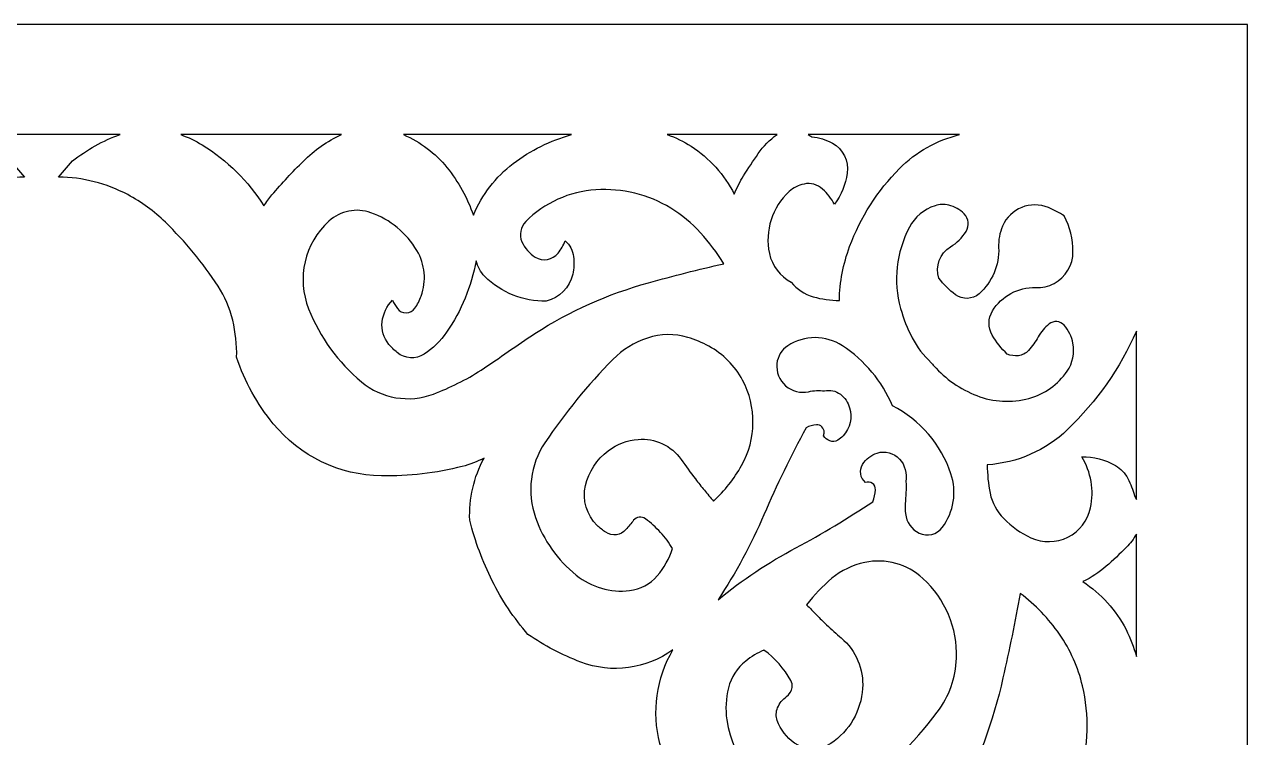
# Model space of a CAD drawing. Header units: centimetres. Extents: x 14.31 to 20.48, y -0.87 to 9.
# Drawn here: x 17.347 to 20.476, y 7.177 to 9.001 of the extents above; entities that cross this region are included whole.
import ezdxf

# ---------------------------------------------------------------- set-up
doc = ezdxf.new("R2010")
doc.units = ezdxf.units.CM
doc.header["$MEASUREMENT"] = 0
doc.layers.add('layer 1', color=7, linetype='Continuous')

msp = doc.modelspace()

# ---------------------------------------------------------------- linework, layer by layer
at = {"layer": 'layer 1', "color": 250}
for points, knots in [([(14.39689, 9.00077), (14.39689, 9.00077), (20.47602, 9.00077), (20.47602, 9.00077), (20.47602, 9.00077), (20.47602, 9.00077), (20.47602, -0.87244), (20.47602, -0.87244), (20.47602, -0.87244), (20.47602, -0.87244), (14.30526, -0.87244), (14.30526, -0.87244), (14.30526, -0.87244), (14.30526, -0.87244), (14.30526, 9.00077), (14.30526, 9.00077), (14.30526, 9.00077), (14.30526, 9.00077), (14.39689, 9.00077), (14.39689, 9.00077)], [0, 0, 0, 0, 0.1666667, 0.1666667, 0.1666667, 0.1666667, 0.3333333, 0.3333333, 0.3333333, 0.3333333, 0.5, 0.5, 0.5, 0.5, 0.6666667, 0.6666667, 0.6666667, 0.6666667, 1, 1, 1, 1]), ([(17.5921, 8.71892), (17.56989, 8.71152), (17.54848, 8.70195), (17.52815, 8.69035), (17.52815, 8.69035), (17.50785, 8.67876), (17.48837, 8.66581), (17.46983, 8.65157), (17.46983, 8.65157), (17.46983, 8.65157), (17.43419, 8.61051), (17.43419, 8.61051), (17.43419, 8.61051), (17.49598, 8.60979), (17.55673, 8.59433), (17.61135, 8.56543), (17.61135, 8.56543), (17.64663, 8.54656), (17.67908, 8.52279), (17.70771, 8.49486), (17.70771, 8.49486), (17.75835, 8.44545), (17.80349, 8.39068), (17.8423, 8.33153), (17.8423, 8.33153), (17.85982, 8.30482), (17.87253, 8.27523), (17.87983, 8.24413), (17.87983, 8.24413), (17.88711, 8.21315), (17.89052, 8.18138), (17.88997, 8.14956), (17.88997, 8.14956), (17.9105, 8.08761), (17.94224, 8.02998), (17.98363, 7.97952), (17.98363, 7.97952), (18.0518, 7.89641), (18.15304, 7.84758), (18.26051, 7.84604), (18.26051, 7.84604), (18.33019, 7.84503), (18.39969, 7.85316), (18.46725, 7.87022), (18.46725, 7.87022), (18.48663, 7.87512), (18.50535, 7.8823), (18.52302, 7.89162), (18.52302, 7.89162), (18.5097, 7.86743), (18.49989, 7.84147), (18.49388, 7.8145), (18.49388, 7.8145), (18.48789, 7.78758), (18.48526, 7.76001), (18.48607, 7.73244), (18.48607, 7.73244), (18.49982, 7.67903), (18.51912, 7.62721), (18.54365, 7.57781), (18.54365, 7.57781), (18.56821, 7.52835), (18.59899, 7.48224), (18.63525, 7.44058), (18.63525, 7.44058), (18.67726, 7.41182), (18.7225, 7.38812), (18.77005, 7.36994), (18.77005, 7.36994), (18.84903, 7.33978), (18.93783, 7.35152), (19.00621, 7.40125), (19.00621, 7.40125), (18.96365, 7.32892), (18.95158, 7.2427), (18.97267, 7.16147), (18.97267, 7.16147), (18.9883, 7.10128), (19.01145, 7.04331), (19.04159, 6.9889), (19.04159, 6.9889), (19.11349, 6.91207), (19.20386, 6.85498), (19.30414, 6.82308), (19.30414, 6.82308), (19.35504, 6.82124), (19.40517, 6.83562), (19.44735, 6.86416), (19.44735, 6.86416), (19.43871, 6.84393), (19.43218, 6.82286), (19.42784, 6.8013), (19.42784, 6.8013), (19.41273, 6.7262), (19.40539, 6.64977), (19.40593, 6.57317), (19.40593, 6.57317), (19.40636, 6.51136), (19.41888, 6.45025), (19.4428, 6.39324), (19.4428, 6.39324), (19.44937, 6.37765), (19.4569, 6.36248), (19.46535, 6.34783), (19.46535, 6.34783), (19.46535, 6.34783), (19.46505, 6.34811), (19.46505, 6.34811), (19.46505, 6.34811), (18.89705, 6.86389), (18.15756, 7.14908), (17.39033, 7.14782), (17.39033, 7.14782), (16.62351, 7.14657), (15.88474, 6.86178), (15.31578, 6.34769), (15.31578, 6.34769), (15.32426, 6.3624), (15.33185, 6.37761), (15.33848, 6.39324), (15.33848, 6.39324), (15.35983, 6.44413), (15.37199, 6.49838), (15.37437, 6.55352), (15.37437, 6.55352), (15.37812, 6.64004), (15.37031, 6.72665), (15.35112, 6.8111), (15.35112, 6.8111), (15.347, 6.82927), (15.34124, 6.84702), (15.33394, 6.86416), (15.33394, 6.86416), (15.37612, 6.83562), (15.42625, 6.82124), (15.47714, 6.82308), (15.47714, 6.82308), (15.57742, 6.85499), (15.6678, 6.91206), (15.7397, 6.9889), (15.7397, 6.9889), (15.76983, 7.04331), (15.79299, 7.10128), (15.80861, 7.16147), (15.80861, 7.16147), (15.82969, 7.24271), (15.81765, 7.32893), (15.77508, 7.40125), (15.77508, 7.40125), (15.84347, 7.35155), (15.93226, 7.33975), (16.01123, 7.36994), (16.01123, 7.36994), (16.05878, 7.38812), (16.10402, 7.41182), (16.14603, 7.44058), (16.14603, 7.44058), (16.18229, 7.48224), (16.21307, 7.52835), (16.23763, 7.57781), (16.23763, 7.57781), (16.26216, 7.62721), (16.28146, 7.67903), (16.29521, 7.73244), (16.29521, 7.73244), (16.29602, 7.76001), (16.2934, 7.78758), (16.2874, 7.8145), (16.2874, 7.8145), (16.2814, 7.84147), (16.27159, 7.86743), (16.25826, 7.89162), (16.25826, 7.89162), (16.27593, 7.8823), (16.29465, 7.87512), (16.31402, 7.87023), (16.31402, 7.87023), (16.38159, 7.85316), (16.45109, 7.84503), (16.52077, 7.84604), (16.52077, 7.84604), (16.62806, 7.84761), (16.72917, 7.89624), (16.79731, 7.97913), (16.79731, 7.97913), (16.83886, 8.02968), (16.87073, 8.08744), (16.89131, 8.14956), (16.89131, 8.14956), (16.89077, 8.18138), (16.89417, 8.21315), (16.90145, 8.24413), (16.90145, 8.24413), (16.90875, 8.27523), (16.92146, 8.30482), (16.93899, 8.33153), (16.93899, 8.33153), (16.9778, 8.39068), (17.02293, 8.44545), (17.07358, 8.49486), (17.07358, 8.49486), (17.10221, 8.5228), (17.13465, 8.54656), (17.16993, 8.56543), (17.16993, 8.56543), (17.22455, 8.59433), (17.28531, 8.60979), (17.3471, 8.61051), (17.3471, 8.61051), (17.3471, 8.61051), (17.31145, 8.65157), (17.31145, 8.65157), (17.31145, 8.65157), (17.29291, 8.66581), (17.27343, 8.67876), (17.25313, 8.69035), (17.25313, 8.69035), (17.2328, 8.70195), (17.21139, 8.71152), (17.18919, 8.71892), (17.18919, 8.71892), (17.18919, 8.71892), (17.5921, 8.71892), (17.5921, 8.71892)], [0, 0, 0, 0, 0.0175439, 0.0175439, 0.0175439, 0.0175439, 0.0350877, 0.0350877, 0.0350877, 0.0350877, 0.0526316, 0.0526316, 0.0526316, 0.0526316, 0.0701754, 0.0701754, 0.0701754, 0.0701754, 0.0877193, 0.0877193, 0.0877193, 0.0877193, 0.1052632, 0.1052632, 0.1052632, 0.1052632, 0.122807, 0.122807, 0.122807, 0.122807, 0.1403509, 0.1403509, 0.1403509, 0.1403509, 0.1578947, 0.1578947, 0.1578947, 0.1578947, 0.1754386, 0.1754386, 0.1754386, 0.1754386, 0.1929825, 0.1929825, 0.1929825, 0.1929825, 0.2105263, 0.2105263, 0.2105263, 0.2105263, 0.2280702, 0.2280702, 0.2280702, 0.2280702, 0.245614, 0.245614, 0.245614, 0.245614, 0.2631579, 0.2631579, 0.2631579, 0.2631579, 0.2807018, 0.2807018, 0.2807018, 0.2807018, 0.2982456, 0.2982456, 0.2982456, 0.2982456, 0.3157895, 0.3157895, 0.3157895, 0.3157895, 0.3333333, 0.3333333, 0.3333333, 0.3333333, 0.3508772, 0.3508772, 0.3508772, 0.3508772, 0.3684211, 0.3684211, 0.3684211, 0.3684211, 0.3859649, 0.3859649, 0.3859649, 0.3859649, 0.4035088, 0.4035088, 0.4035088, 0.4035088, 0.4210526, 0.4210526, 0.4210526, 0.4210526, 0.4385965, 0.4385965, 0.4385965, 0.4385965, 0.4561404, 0.4561404, 0.4561404, 0.4561404, 0.4736842, 0.4736842, 0.4736842, 0.4736842, 0.4912281, 0.4912281, 0.4912281, 0.4912281, 0.5087719, 0.5087719, 0.5087719, 0.5087719, 0.5263158, 0.5263158, 0.5263158, 0.5263158, 0.5438596, 0.5438596, 0.5438596, 0.5438596, 0.5614035, 0.5614035, 0.5614035, 0.5614035, 0.5789474, 0.5789474, 0.5789474, 0.5789474, 0.5964912, 0.5964912, 0.5964912, 0.5964912, 0.6140351, 0.6140351, 0.6140351, 0.6140351, 0.6315789, 0.6315789, 0.6315789, 0.6315789, 0.6491228, 0.6491228, 0.6491228, 0.6491228, 0.6666667, 0.6666667, 0.6666667, 0.6666667, 0.6842105, 0.6842105, 0.6842105, 0.6842105, 0.7017544, 0.7017544, 0.7017544, 0.7017544, 0.7192982, 0.7192982, 0.7192982, 0.7192982, 0.7368421, 0.7368421, 0.7368421, 0.7368421, 0.754386, 0.754386, 0.754386, 0.754386, 0.7719298, 0.7719298, 0.7719298, 0.7719298, 0.7894737, 0.7894737, 0.7894737, 0.7894737, 0.8070175, 0.8070175, 0.8070175, 0.8070175, 0.8245614, 0.8245614, 0.8245614, 0.8245614, 0.8421053, 0.8421053, 0.8421053, 0.8421053, 0.8596491, 0.8596491, 0.8596491, 0.8596491, 0.877193, 0.877193, 0.877193, 0.877193, 0.8947368, 0.8947368, 0.8947368, 0.8947368, 0.9122807, 0.9122807, 0.9122807, 0.9122807, 0.9298246, 0.9298246, 0.9298246, 0.9298246, 0.9473684, 0.9473684, 0.9473684, 0.9473684, 0.9649123, 0.9649123, 0.9649123, 0.9649123, 1, 1, 1, 1]), ([(18.1579, 8.71891), (18.12183, 8.70226), (18.08896, 8.67942), (18.06078, 8.65142), (18.06078, 8.65142), (18.0328, 8.62362), (18.00592, 8.59475), (17.98019, 8.56486), (17.98019, 8.56486), (17.97256, 8.556), (17.96566, 8.54654), (17.95956, 8.53657), (17.95956, 8.53657), (17.92001, 8.60031), (17.86599, 8.65379), (17.80184, 8.69268), (17.80184, 8.69268), (17.78443, 8.70324), (17.766, 8.71203), (17.74684, 8.71892), (17.74684, 8.71892), (17.74684, 8.71892), (18.1579, 8.71892), (18.1579, 8.71892), (18.1579, 8.71892), (18.1579, 8.71892), (18.1579, 8.71891), (18.1579, 8.71891)], [0, 0, 0, 0, 0.125, 0.125, 0.125, 0.125, 0.25, 0.25, 0.25, 0.25, 0.375, 0.375, 0.375, 0.375, 0.5, 0.5, 0.5, 0.5, 0.625, 0.625, 0.625, 0.625, 0.75, 0.75, 0.75, 0.75, 1, 1, 1, 1]), ([(18.74652, 8.71892), (18.69257, 8.70386), (18.64195, 8.67878), (18.59729, 8.64498), (18.59729, 8.64498), (18.55223, 8.61087), (18.51713, 8.56535), (18.4956, 8.51309), (18.4956, 8.51309), (18.47997, 8.5572), (18.45705, 8.59836), (18.42778, 8.63488), (18.42778, 8.63488), (18.39826, 8.6717), (18.36006, 8.70058), (18.31657, 8.71892), (18.31657, 8.71892), (18.31657, 8.71892), (18.7465, 8.71892), (18.7465, 8.71892), (18.7465, 8.71892), (18.7465, 8.71892), (18.74652, 8.71892), (18.74652, 8.71892)], [0, 0, 0, 0, 0.1428571, 0.1428571, 0.1428571, 0.1428571, 0.2857143, 0.2857143, 0.2857143, 0.2857143, 0.4285714, 0.4285714, 0.4285714, 0.4285714, 0.5714286, 0.5714286, 0.5714286, 0.5714286, 0.7142857, 0.7142857, 0.7142857, 0.7142857, 1, 1, 1, 1]), ([(18.99112, 8.71892), (18.99112, 8.71892), (19.27235, 8.71892), (19.27235, 8.71892), (19.27235, 8.71892), (19.25361, 8.70565), (19.23734, 8.68921), (19.22427, 8.67034), (19.22427, 8.67034), (19.2113, 8.6516), (19.19875, 8.63258), (19.18662, 8.61329), (19.18662, 8.61329), (19.17737, 8.59856), (19.16946, 8.58302), (19.163, 8.56686), (19.163, 8.56686), (19.1374, 8.61659), (19.0994, 8.65883), (19.05265, 8.68952), (19.05265, 8.68952), (19.03336, 8.70169), (19.01271, 8.71155), (18.99113, 8.71891), (18.99113, 8.71891), (18.99113, 8.71891), (18.99112, 8.71892), (18.99112, 8.71892)], [0, 0, 0, 0, 0.125, 0.125, 0.125, 0.125, 0.25, 0.25, 0.25, 0.25, 0.375, 0.375, 0.375, 0.375, 0.5, 0.5, 0.5, 0.5, 0.625, 0.625, 0.625, 0.625, 0.75, 0.75, 0.75, 0.75, 1, 1, 1, 1]), ([(19.35216, 8.71892), (19.35216, 8.71892), (19.73927, 8.71892), (19.73927, 8.71892), (19.73927, 8.71892), (19.68101, 8.70483), (19.62784, 8.67483), (19.58567, 8.63224), (19.58567, 8.63224), (19.52942, 8.57544), (19.48592, 8.50735), (19.45803, 8.43243), (19.45803, 8.43243), (19.44164, 8.38838), (19.43279, 8.34189), (19.43187, 8.2949), (19.43187, 8.2949), (19.40924, 8.29495), (19.38671, 8.29809), (19.36492, 8.30422), (19.36492, 8.30422), (19.3427, 8.31048), (19.323, 8.32358), (19.30862, 8.34164), (19.30862, 8.34164), (19.28008, 8.3566), (19.25964, 8.38349), (19.25287, 8.41499), (19.25287, 8.41499), (19.24037, 8.47303), (19.25972, 8.53339), (19.3036, 8.57339), (19.3036, 8.57339), (19.31425, 8.5831), (19.32733, 8.58976), (19.34144, 8.59268), (19.34144, 8.59268), (19.35843, 8.59619), (19.37608, 8.59136), (19.38892, 8.5797), (19.38892, 8.5797), (19.40115, 8.5686), (19.41146, 8.55555), (19.41945, 8.54109), (19.41945, 8.54109), (19.43649, 8.56453), (19.44765, 8.5917), (19.45198, 8.62034), (19.45198, 8.62034), (19.45668, 8.65139), (19.44151, 8.68205), (19.41395, 8.6971), (19.41395, 8.6971), (19.39766, 8.70601), (19.37974, 8.71153), (19.36126, 8.71334), (19.36126, 8.71334), (19.35831, 8.71533), (19.35528, 8.7172), (19.35216, 8.71892)], [0, 0, 0, 0, 0.0625, 0.0625, 0.0625, 0.0625, 0.125, 0.125, 0.125, 0.125, 0.1875, 0.1875, 0.1875, 0.1875, 0.25, 0.25, 0.25, 0.25, 0.3125, 0.3125, 0.3125, 0.3125, 0.375, 0.375, 0.375, 0.375, 0.4375, 0.4375, 0.4375, 0.4375, 0.5, 0.5, 0.5, 0.5, 0.5625, 0.5625, 0.5625, 0.5625, 0.625, 0.625, 0.625, 0.625, 0.6875, 0.6875, 0.6875, 0.6875, 0.75, 0.75, 0.75, 0.75, 0.8125, 0.8125, 0.8125, 0.8125, 0.875, 0.875, 0.875, 0.875, 1, 1, 1, 1]), ([(19.1359, 8.38871), (19.07133, 8.37398), (19.00712, 8.35775), (18.94331, 8.34003), (18.94331, 8.34003), (18.84049, 8.31149), (18.74253, 8.26777), (18.65263, 8.2103), (18.65263, 8.2103), (18.62987, 8.19514), (18.6073, 8.17968), (18.58494, 8.16393), (18.58494, 8.16393), (18.56201, 8.14779), (18.53883, 8.13199), (18.5154, 8.11657), (18.5154, 8.11657), (18.47702, 8.09202), (18.43617, 8.07153), (18.39354, 8.05544), (18.39354, 8.05544), (18.33103, 8.03184), (18.26059, 8.04376), (18.20928, 8.08656), (18.20928, 8.08656), (18.1494, 8.13654), (18.10293, 8.20071), (18.07413, 8.27319), (18.07413, 8.27319), (18.043, 8.35149), (18.06373, 8.44097), (18.12604, 8.49769), (18.12604, 8.49769), (18.15505, 8.5241), (18.19628, 8.53238), (18.23325, 8.51926), (18.23325, 8.51926), (18.28272, 8.50171), (18.32448, 8.46734), (18.35126, 8.4222), (18.35126, 8.4222), (18.37208, 8.38711), (18.37598, 8.34448), (18.3619, 8.30619), (18.3619, 8.30619), (18.35783, 8.29511), (18.3524, 8.28457), (18.34574, 8.27482), (18.34574, 8.27482), (18.34075, 8.2675), (18.3325, 8.26307), (18.32363, 8.26297), (18.32363, 8.26297), (18.31477, 8.26287), (18.30637, 8.26717), (18.30121, 8.27438), (18.30121, 8.27438), (18.2965, 8.28099), (18.29226, 8.28794), (18.28854, 8.29516), (18.28854, 8.29516), (18.27392, 8.2804), (18.26465, 8.26118), (18.2622, 8.24055), (18.2622, 8.24055), (18.25971, 8.21961), (18.26598, 8.19859), (18.27953, 8.18244), (18.27953, 8.18244), (18.2859, 8.17485), (18.29292, 8.16785), (18.30054, 8.16151), (18.30054, 8.16151), (18.32017, 8.14516), (18.34813, 8.14351), (18.36953, 8.15745), (18.36953, 8.15745), (18.39213, 8.17217), (18.41163, 8.19116), (18.42695, 8.21336), (18.42695, 8.21336), (18.4649, 8.26838), (18.49072, 8.33081), (18.50271, 8.39656), (18.50271, 8.39656), (18.5062, 8.38133), (18.5139, 8.3674), (18.52494, 8.35634), (18.52494, 8.35634), (18.56649, 8.31471), (18.62317, 8.29182), (18.68198, 8.29294), (18.68198, 8.29294), (18.71576, 8.30113), (18.74196, 8.32775), (18.74958, 8.36168), (18.74958, 8.36168), (18.75292, 8.37655), (18.75364, 8.39189), (18.75171, 8.40701), (18.75171, 8.40701), (18.74972, 8.42249), (18.7423, 8.43676), (18.73075, 8.44726), (18.73075, 8.44726), (18.72592, 8.43604), (18.71963, 8.4255), (18.71204, 8.41593), (18.71204, 8.41593), (18.69806, 8.39829), (18.67307, 8.3939), (18.65388, 8.40567), (18.65388, 8.40567), (18.63871, 8.41499), (18.62676, 8.42876), (18.61967, 8.4451), (18.61967, 8.4451), (18.61209, 8.46255), (18.61593, 8.48288), (18.62933, 8.49639), (18.62933, 8.49639), (18.67722, 8.54465), (18.74122, 8.57364), (18.80908, 8.57786), (18.80908, 8.57786), (18.87624, 8.58203), (18.94312, 8.56571), (19.00081, 8.53108), (19.00081, 8.53108), (19.02903, 8.51377), (19.05464, 8.49251), (19.07685, 8.46796), (19.07685, 8.46796), (19.09901, 8.44348), (19.11878, 8.41694), (19.1359, 8.38871), (19.1359, 8.38871), (19.1359, 8.38871), (19.1359, 8.38871), (19.1359, 8.38871)], [0, 0, 0, 0, 0.0277778, 0.0277778, 0.0277778, 0.0277778, 0.0555556, 0.0555556, 0.0555556, 0.0555556, 0.0833333, 0.0833333, 0.0833333, 0.0833333, 0.1111111, 0.1111111, 0.1111111, 0.1111111, 0.1388889, 0.1388889, 0.1388889, 0.1388889, 0.1666667, 0.1666667, 0.1666667, 0.1666667, 0.1944444, 0.1944444, 0.1944444, 0.1944444, 0.2222222, 0.2222222, 0.2222222, 0.2222222, 0.25, 0.25, 0.25, 0.25, 0.2777778, 0.2777778, 0.2777778, 0.2777778, 0.3055556, 0.3055556, 0.3055556, 0.3055556, 0.3333333, 0.3333333, 0.3333333, 0.3333333, 0.3611111, 0.3611111, 0.3611111, 0.3611111, 0.3888889, 0.3888889, 0.3888889, 0.3888889, 0.4166667, 0.4166667, 0.4166667, 0.4166667, 0.4444444, 0.4444444, 0.4444444, 0.4444444, 0.4722222, 0.4722222, 0.4722222, 0.4722222, 0.5, 0.5, 0.5, 0.5, 0.5277778, 0.5277778, 0.5277778, 0.5277778, 0.5555556, 0.5555556, 0.5555556, 0.5555556, 0.5833333, 0.5833333, 0.5833333, 0.5833333, 0.6111111, 0.6111111, 0.6111111, 0.6111111, 0.6388889, 0.6388889, 0.6388889, 0.6388889, 0.6666667, 0.6666667, 0.6666667, 0.6666667, 0.6944444, 0.6944444, 0.6944444, 0.6944444, 0.7222222, 0.7222222, 0.7222222, 0.7222222, 0.75, 0.75, 0.75, 0.75, 0.7777778, 0.7777778, 0.7777778, 0.7777778, 0.8055556, 0.8055556, 0.8055556, 0.8055556, 0.8333333, 0.8333333, 0.8333333, 0.8333333, 0.8611111, 0.8611111, 0.8611111, 0.8611111, 0.8888889, 0.8888889, 0.8888889, 0.8888889, 0.9166667, 0.9166667, 0.9166667, 0.9166667, 0.9444444, 0.9444444, 0.9444444, 0.9444444, 1, 1, 1, 1]), ([(20.00715, 8.51115), (20.02165, 8.48276), (20.0293, 8.45136), (20.02949, 8.41948), (20.02949, 8.41948), (20.0297, 8.38559), (20.01105, 8.35437), (19.98114, 8.33845), (19.98114, 8.33845), (19.96668, 8.33077), (19.95045, 8.32703), (19.93409, 8.32762), (19.93409, 8.32762), (19.88916, 8.32923), (19.8469, 8.30648), (19.82354, 8.26806), (19.82354, 8.26806), (19.81201, 8.24908), (19.8117, 8.22535), (19.82276, 8.20609), (19.82276, 8.20609), (19.8331, 8.18806), (19.8461, 8.17171), (19.86133, 8.15757), (19.86133, 8.15757), (19.87036, 8.15379), (19.88021, 8.1524), (19.88994, 8.15353), (19.88994, 8.15353), (19.89983, 8.15469), (19.90895, 8.1594), (19.91562, 8.16679), (19.91562, 8.16679), (19.92524, 8.17746), (19.93362, 8.18918), (19.9406, 8.20174), (19.9406, 8.20174), (19.94761, 8.21437), (19.95701, 8.22553), (19.96825, 8.23461), (19.96825, 8.23461), (19.97991, 8.24404), (19.99695, 8.24258), (20.00686, 8.23132), (20.00686, 8.23132), (20.01832, 8.21829), (20.02611, 8.20243), (20.02942, 8.1854), (20.02942, 8.1854), (20.03424, 8.16058), (20.02894, 8.13485), (20.01472, 8.11394), (20.01472, 8.11394), (19.99147, 8.07975), (19.95669, 8.05502), (19.91676, 8.04427), (19.91676, 8.04427), (19.87268, 8.0324), (19.82592, 8.0349), (19.78335, 8.05138), (19.78335, 8.05138), (19.74123, 8.06769), (19.70359, 8.09379), (19.67355, 8.1275), (19.67355, 8.1275), (19.67121, 8.13012), (19.66899, 8.13284), (19.66689, 8.13565), (19.66689, 8.13565), (19.64705, 8.15399), (19.63049, 8.1756), (19.61794, 8.19952), (19.61794, 8.19952), (19.60545, 8.22335), (19.59555, 8.24845), (19.58842, 8.27439), (19.58842, 8.27439), (19.56931, 8.34389), (19.57733, 8.4181), (19.61082, 8.48193), (19.61082, 8.48193), (19.62463, 8.50825), (19.64823, 8.52812), (19.67651, 8.53727), (19.67651, 8.53727), (19.68787, 8.54094), (19.70003, 8.54141), (19.71164, 8.53863), (19.71164, 8.53863), (19.72661, 8.53505), (19.74028, 8.52732), (19.75108, 8.51635), (19.75108, 8.51635), (19.76293, 8.50432), (19.76502, 8.48572), (19.75616, 8.47134), (19.75616, 8.47134), (19.74624, 8.45525), (19.73255, 8.44179), (19.7163, 8.43213), (19.7163, 8.43213), (19.68867, 8.4157), (19.67627, 8.38223), (19.68661, 8.35179), (19.68661, 8.35179), (19.69869, 8.33571), (19.71302, 8.32146), (19.72917, 8.30947), (19.72917, 8.30947), (19.74727, 8.29605), (19.77226, 8.29709), (19.78914, 8.31201), (19.78914, 8.31201), (19.82286, 8.3418), (19.8413, 8.38519), (19.83929, 8.43014), (19.83929, 8.43014), (19.83846, 8.44894), (19.84189, 8.46769), (19.84933, 8.48497), (19.84933, 8.48497), (19.8688, 8.53028), (19.92128, 8.55136), (19.96674, 8.53223), (19.96674, 8.53223), (19.98076, 8.52632), (19.99428, 8.51927), (20.00715, 8.51115)], [0, 0, 0, 0, 0.030303, 0.030303, 0.030303, 0.030303, 0.0606061, 0.0606061, 0.0606061, 0.0606061, 0.0909091, 0.0909091, 0.0909091, 0.0909091, 0.1212121, 0.1212121, 0.1212121, 0.1212121, 0.1515152, 0.1515152, 0.1515152, 0.1515152, 0.1818182, 0.1818182, 0.1818182, 0.1818182, 0.2121212, 0.2121212, 0.2121212, 0.2121212, 0.2424242, 0.2424242, 0.2424242, 0.2424242, 0.2727273, 0.2727273, 0.2727273, 0.2727273, 0.3030303, 0.3030303, 0.3030303, 0.3030303, 0.3333333, 0.3333333, 0.3333333, 0.3333333, 0.3636364, 0.3636364, 0.3636364, 0.3636364, 0.3939394, 0.3939394, 0.3939394, 0.3939394, 0.4242424, 0.4242424, 0.4242424, 0.4242424, 0.4545455, 0.4545455, 0.4545455, 0.4545455, 0.4848485, 0.4848485, 0.4848485, 0.4848485, 0.5151515, 0.5151515, 0.5151515, 0.5151515, 0.5454545, 0.5454545, 0.5454545, 0.5454545, 0.5757576, 0.5757576, 0.5757576, 0.5757576, 0.6060606, 0.6060606, 0.6060606, 0.6060606, 0.6363636, 0.6363636, 0.6363636, 0.6363636, 0.6666667, 0.6666667, 0.6666667, 0.6666667, 0.6969697, 0.6969697, 0.6969697, 0.6969697, 0.7272727, 0.7272727, 0.7272727, 0.7272727, 0.7575758, 0.7575758, 0.7575758, 0.7575758, 0.7878788, 0.7878788, 0.7878788, 0.7878788, 0.8181818, 0.8181818, 0.8181818, 0.8181818, 0.8484848, 0.8484848, 0.8484848, 0.8484848, 0.8787879, 0.8787879, 0.8787879, 0.8787879, 0.9090909, 0.9090909, 0.9090909, 0.9090909, 0.9393939, 0.9393939, 0.9393939, 0.9393939, 1, 1, 1, 1]), ([(19.10985, 7.78135), (19.10208, 7.79074), (19.09428, 7.8001), (19.08645, 7.80944), (19.08645, 7.80944), (19.07856, 7.81884), (19.07087, 7.82841), (19.06339, 7.83814), (19.06339, 7.83814), (19.05109, 7.85454), (19.03905, 7.87114), (19.02728, 7.88793), (19.02728, 7.88793), (19.00229, 7.92353), (18.96032, 7.94318), (18.91698, 7.93953), (18.91698, 7.93953), (18.88924, 7.93719), (18.86272, 7.92711), (18.84043, 7.91043), (18.84043, 7.91043), (18.81116, 7.88852), (18.7906, 7.85698), (18.78239, 7.82135), (18.78239, 7.82135), (18.77388, 7.78441), (18.78531, 7.74574), (18.81256, 7.71939), (18.81256, 7.71939), (18.81924, 7.71293), (18.82648, 7.70709), (18.83421, 7.70193), (18.83421, 7.70193), (18.85078, 7.69087), (18.87297, 7.69389), (18.88596, 7.709), (18.88596, 7.709), (18.89259, 7.7167), (18.89908, 7.72451), (18.90544, 7.73244), (18.90544, 7.73244), (18.91283, 7.74167), (18.92622, 7.74335), (18.93568, 7.73627), (18.93568, 7.73627), (18.94955, 7.72588), (18.96246, 7.71426), (18.97425, 7.70156), (18.97425, 7.70156), (18.98605, 7.68885), (18.99647, 7.67492), (19.00533, 7.66001), (19.00533, 7.66001), (18.99669, 7.63452), (18.9833, 7.6109), (18.96589, 7.59038), (18.96589, 7.59038), (18.94802, 7.56931), (18.92277, 7.55582), (18.89532, 7.55266), (18.89532, 7.55266), (18.84633, 7.54703), (18.79709, 7.56128), (18.75866, 7.59218), (18.75866, 7.59218), (18.71096, 7.63055), (18.67488, 7.68149), (18.65451, 7.73922), (18.65451, 7.73922), (18.63191, 7.80325), (18.64082, 7.87425), (18.6785, 7.93075), (18.6785, 7.93075), (18.72953, 8.00725), (18.78785, 8.07865), (18.85261, 8.14393), (18.85261, 8.14393), (18.87727, 8.16879), (18.90745, 8.18751), (18.94067, 8.19857), (18.94067, 8.19857), (18.97422, 8.20974), (19.0104, 8.21033), (19.0443, 8.20028), (19.0443, 8.20028), (19.06288, 8.19477), (19.08081, 8.18727), (19.09778, 8.17791), (19.09778, 8.17791), (19.13425, 8.15781), (19.16423, 8.1277), (19.18417, 8.09115), (19.18417, 8.09115), (19.22062, 8.02271), (19.21968, 7.94034), (19.18174, 7.87271), (19.18174, 7.87271), (19.16266, 7.83872), (19.1384, 7.80789), (19.10985, 7.78135), (19.10985, 7.78135), (19.10985, 7.78135), (19.10985, 7.78135), (19.10985, 7.78135)], [0, 0, 0, 0, 0.037037, 0.037037, 0.037037, 0.037037, 0.0740741, 0.0740741, 0.0740741, 0.0740741, 0.1111111, 0.1111111, 0.1111111, 0.1111111, 0.1481481, 0.1481481, 0.1481481, 0.1481481, 0.1851852, 0.1851852, 0.1851852, 0.1851852, 0.2222222, 0.2222222, 0.2222222, 0.2222222, 0.2592593, 0.2592593, 0.2592593, 0.2592593, 0.2962963, 0.2962963, 0.2962963, 0.2962963, 0.3333333, 0.3333333, 0.3333333, 0.3333333, 0.3703704, 0.3703704, 0.3703704, 0.3703704, 0.4074074, 0.4074074, 0.4074074, 0.4074074, 0.4444444, 0.4444444, 0.4444444, 0.4444444, 0.4814815, 0.4814815, 0.4814815, 0.4814815, 0.5185185, 0.5185185, 0.5185185, 0.5185185, 0.5555556, 0.5555556, 0.5555556, 0.5555556, 0.5925926, 0.5925926, 0.5925926, 0.5925926, 0.6296296, 0.6296296, 0.6296296, 0.6296296, 0.6666667, 0.6666667, 0.6666667, 0.6666667, 0.7037037, 0.7037037, 0.7037037, 0.7037037, 0.7407407, 0.7407407, 0.7407407, 0.7407407, 0.7777778, 0.7777778, 0.7777778, 0.7777778, 0.8148148, 0.8148148, 0.8148148, 0.8148148, 0.8518519, 0.8518519, 0.8518519, 0.8518519, 0.8888889, 0.8888889, 0.8888889, 0.8888889, 0.9259259, 0.9259259, 0.9259259, 0.9259259, 1, 1, 1, 1]), ([(19.1215, 7.52942), (19.16708, 7.59825), (19.2064, 7.67101), (19.23899, 7.74686), (19.23899, 7.74686), (19.27153, 7.82259), (19.30752, 7.8968), (19.34683, 7.96925), (19.34683, 7.96925), (19.35502, 7.97344), (19.36397, 7.97594), (19.37315, 7.97661), (19.37315, 7.97661), (19.37836, 7.977), (19.38348, 7.97514), (19.38722, 7.97151), (19.38722, 7.97151), (19.39097, 7.96788), (19.39299, 7.9628), (19.39278, 7.95758), (19.39278, 7.95758), (19.39265, 7.95456), (19.39214, 7.95156), (19.39126, 7.94867), (19.39126, 7.94867), (19.3952, 7.94286), (19.40076, 7.93836), (19.40725, 7.9357), (19.40725, 7.9357), (19.41397, 7.93296), (19.42159, 7.93358), (19.42778, 7.93738), (19.42778, 7.93738), (19.43286, 7.94051), (19.43749, 7.94432), (19.44153, 7.94872), (19.44153, 7.94872), (19.45925, 7.96807), (19.46555, 7.99526), (19.45812, 8.02042), (19.45812, 8.02042), (19.45394, 8.03403), (19.44567, 8.04602), (19.43443, 8.05476), (19.43443, 8.05476), (19.42286, 8.06375), (19.40783, 8.06694), (19.39362, 8.06343), (19.39362, 8.06343), (19.38008, 8.0651), (19.36636, 8.06444), (19.35304, 8.06148), (19.35304, 8.06148), (19.33219, 8.05683), (19.31036, 8.06243), (19.29432, 8.07656), (19.29432, 8.07656), (19.27829, 8.09069), (19.27, 8.1118), (19.272, 8.13308), (19.272, 8.13308), (19.27377, 8.15175), (19.28396, 8.16861), (19.29967, 8.17887), (19.29967, 8.17887), (19.34219, 8.20666), (19.39719, 8.2066), (19.43969, 8.17878), (19.43969, 8.17878), (19.49662, 8.14151), (19.54121, 8.08814), (19.56779, 8.02551), (19.56779, 8.02551), (19.63841, 7.98929), (19.69207, 7.92681), (19.71725, 7.85155), (19.71725, 7.85155), (19.73283, 7.80498), (19.72456, 7.75369), (19.69518, 7.71435), (19.69518, 7.71435), (19.68149, 7.69602), (19.65674, 7.6899), (19.63607, 7.6997), (19.63607, 7.6997), (19.61647, 7.70901), (19.60318, 7.72792), (19.60105, 7.74951), (19.60105, 7.74951), (19.60021, 7.75798), (19.59999, 7.7665), (19.60038, 7.775), (19.60038, 7.775), (19.60082, 7.78448), (19.60142, 7.79395), (19.60218, 7.80342), (19.60218, 7.80342), (19.60295, 7.8129), (19.60286, 7.82243), (19.60192, 7.83189), (19.60192, 7.83189), (19.6057, 7.85248), (19.59969, 7.87364), (19.58562, 7.88914), (19.58562, 7.88914), (19.57112, 7.90511), (19.54862, 7.91111), (19.5281, 7.90443), (19.5281, 7.90443), (19.51278, 7.89945), (19.49972, 7.88922), (19.49124, 7.87553), (19.49124, 7.87553), (19.48187, 7.86039), (19.48502, 7.8407), (19.49867, 7.82928), (19.49867, 7.82928), (19.50462, 7.83153), (19.51129, 7.83063), (19.51643, 7.82688), (19.51643, 7.82688), (19.52156, 7.82314), (19.52446, 7.817), (19.52414, 7.81066), (19.52414, 7.81066), (19.52359, 7.80008), (19.52124, 7.78967), (19.51718, 7.77989), (19.51718, 7.77989), (19.45376, 7.73736), (19.38821, 7.69806), (19.32081, 7.66216), (19.32081, 7.66216), (19.25019, 7.62454), (19.18344, 7.58009), (19.12151, 7.52942), (19.12151, 7.52942), (19.12151, 7.52942), (19.1215, 7.52942), (19.1215, 7.52942)], [0, 0, 0, 0, 0.0277778, 0.0277778, 0.0277778, 0.0277778, 0.0555556, 0.0555556, 0.0555556, 0.0555556, 0.0833333, 0.0833333, 0.0833333, 0.0833333, 0.1111111, 0.1111111, 0.1111111, 0.1111111, 0.1388889, 0.1388889, 0.1388889, 0.1388889, 0.1666667, 0.1666667, 0.1666667, 0.1666667, 0.1944444, 0.1944444, 0.1944444, 0.1944444, 0.2222222, 0.2222222, 0.2222222, 0.2222222, 0.25, 0.25, 0.25, 0.25, 0.2777778, 0.2777778, 0.2777778, 0.2777778, 0.3055556, 0.3055556, 0.3055556, 0.3055556, 0.3333333, 0.3333333, 0.3333333, 0.3333333, 0.3611111, 0.3611111, 0.3611111, 0.3611111, 0.3888889, 0.3888889, 0.3888889, 0.3888889, 0.4166667, 0.4166667, 0.4166667, 0.4166667, 0.4444444, 0.4444444, 0.4444444, 0.4444444, 0.4722222, 0.4722222, 0.4722222, 0.4722222, 0.5, 0.5, 0.5, 0.5, 0.5277778, 0.5277778, 0.5277778, 0.5277778, 0.5555556, 0.5555556, 0.5555556, 0.5555556, 0.5833333, 0.5833333, 0.5833333, 0.5833333, 0.6111111, 0.6111111, 0.6111111, 0.6111111, 0.6388889, 0.6388889, 0.6388889, 0.6388889, 0.6666667, 0.6666667, 0.6666667, 0.6666667, 0.6944444, 0.6944444, 0.6944444, 0.6944444, 0.7222222, 0.7222222, 0.7222222, 0.7222222, 0.75, 0.75, 0.75, 0.75, 0.7777778, 0.7777778, 0.7777778, 0.7777778, 0.8055556, 0.8055556, 0.8055556, 0.8055556, 0.8333333, 0.8333333, 0.8333333, 0.8333333, 0.8611111, 0.8611111, 0.8611111, 0.8611111, 0.8888889, 0.8888889, 0.8888889, 0.8888889, 0.9166667, 0.9166667, 0.9166667, 0.9166667, 0.9444444, 0.9444444, 0.9444444, 0.9444444, 1, 1, 1, 1]), ([(20.1916, 8.2161), (20.1916, 8.2161), (20.1916, 7.78581), (20.1916, 7.78581), (20.1916, 7.78581), (20.19007, 7.78925), (20.1884, 7.79262), (20.18658, 7.79592), (20.18658, 7.79592), (20.1826, 7.81086), (20.17701, 7.82533), (20.16991, 7.83907), (20.16991, 7.83907), (20.16268, 7.85304), (20.15167, 7.86469), (20.13811, 7.87267), (20.13811, 7.87267), (20.11209, 7.888), (20.08225, 7.89561), (20.05207, 7.8946), (20.05207, 7.8946), (20.07588, 7.85564), (20.08385, 7.809), (20.07436, 7.76433), (20.07436, 7.76433), (20.06751, 7.73191), (20.04629, 7.70437), (20.01669, 7.68947), (20.01669, 7.68947), (19.9871, 7.67457), (19.95214, 7.67402), (19.92202, 7.68782), (19.92202, 7.68782), (19.89585, 7.69984), (19.87216, 7.71667), (19.8522, 7.73741), (19.8522, 7.73741), (19.83444, 7.75487), (19.82232, 7.77727), (19.81743, 7.8017), (19.81743, 7.8017), (19.81263, 7.82564), (19.8102, 7.85), (19.81015, 7.87442), (19.81015, 7.87442), (19.88716, 7.87917), (19.95993, 7.91109), (20.01556, 7.96455), (20.01556, 7.96455), (20.09006, 8.03615), (20.14986, 8.12158), (20.1916, 8.2161), (20.1916, 8.2161), (20.1916, 8.2161), (20.1916, 8.2161), (20.1916, 8.2161)], [0, 0, 0, 0, 0.0666667, 0.0666667, 0.0666667, 0.0666667, 0.1333333, 0.1333333, 0.1333333, 0.1333333, 0.2, 0.2, 0.2, 0.2, 0.2666667, 0.2666667, 0.2666667, 0.2666667, 0.3333333, 0.3333333, 0.3333333, 0.3333333, 0.4, 0.4, 0.4, 0.4, 0.4666667, 0.4666667, 0.4666667, 0.4666667, 0.5333333, 0.5333333, 0.5333333, 0.5333333, 0.6, 0.6, 0.6, 0.6, 0.6666667, 0.6666667, 0.6666667, 0.6666667, 0.7333333, 0.7333333, 0.7333333, 0.7333333, 0.8, 0.8, 0.8, 0.8, 0.8666667, 0.8666667, 0.8666667, 0.8666667, 1, 1, 1, 1]), ([(20.1916, 7.69709), (20.1916, 7.69709), (20.1916, 7.38448), (20.1916, 7.38448), (20.1916, 7.38448), (20.18508, 7.4081), (20.17622, 7.43101), (20.16516, 7.45288), (20.16516, 7.45288), (20.13955, 7.5026), (20.10156, 7.54484), (20.05481, 7.57554), (20.05481, 7.57554), (20.07615, 7.58608), (20.09607, 7.59928), (20.11409, 7.61482), (20.11409, 7.61482), (20.13205, 7.63031), (20.14938, 7.64651), (20.16603, 7.6634), (20.16603, 7.6634), (20.17597, 7.67348), (20.18456, 7.68481), (20.1916, 7.69709), (20.1916, 7.69709), (20.1916, 7.69709), (20.1916, 7.69709), (20.1916, 7.69709)], [0, 0, 0, 0, 0.125, 0.125, 0.125, 0.125, 0.25, 0.25, 0.25, 0.25, 0.375, 0.375, 0.375, 0.375, 0.5, 0.5, 0.5, 0.5, 0.625, 0.625, 0.625, 0.625, 0.75, 0.75, 0.75, 0.75, 1, 1, 1, 1]), ([(19.34815, 7.51646), (19.36695, 7.54144), (19.3886, 7.56415), (19.41266, 7.58412), (19.41266, 7.58412), (19.43699, 7.60431), (19.46587, 7.6183), (19.49679, 7.62489), (19.49679, 7.62489), (19.55011, 7.63577), (19.60546, 7.62047), (19.64566, 7.58379), (19.64566, 7.58379), (19.70281, 7.53164), (19.73415, 7.45694), (19.73137, 7.37962), (19.73137, 7.37962), (19.72957, 7.32981), (19.71244, 7.28173), (19.68236, 7.24199), (19.68236, 7.24199), (19.62149, 7.16159), (19.54999, 7.08979), (19.46985, 7.02858), (19.46985, 7.02858), (19.43121, 6.99904), (19.3808, 6.98961), (19.33407, 7.00311), (19.33407, 7.00311), (19.2331, 7.03228), (19.1586, 7.1181), (19.14376, 7.22214), (19.14376, 7.22214), (19.13989, 7.24937), (19.14135, 7.2771), (19.14807, 7.30376), (19.14807, 7.30376), (19.15491, 7.33088), (19.17044, 7.35503), (19.19226, 7.37252), (19.19226, 7.37252), (19.20647, 7.3839), (19.2222, 7.39324), (19.23899, 7.40028), (19.23899, 7.40028), (19.26707, 7.37967), (19.29047, 7.35334), (19.30764, 7.32303), (19.30764, 7.32303), (19.31077, 7.31749), (19.31195, 7.31105), (19.31099, 7.30476), (19.31099, 7.30476), (19.30955, 7.29539), (19.30435, 7.28701), (19.29661, 7.28155), (19.29661, 7.28155), (19.28648, 7.27441), (19.27859, 7.26456), (19.27383, 7.25312), (19.27383, 7.25312), (19.26946, 7.24263), (19.26917, 7.2309), (19.27303, 7.22021), (19.27303, 7.22021), (19.2814, 7.19699), (19.29671, 7.17693), (19.3169, 7.16273), (19.3169, 7.16273), (19.3448, 7.14312), (19.38186, 7.14271), (19.41015, 7.16174), (19.41015, 7.16174), (19.45753, 7.1936), (19.48747, 7.24555), (19.49124, 7.30252), (19.49124, 7.30252), (19.49449, 7.3517), (19.47433, 7.39948), (19.43681, 7.43144), (19.43681, 7.43144), (19.42406, 7.4423), (19.41153, 7.45343), (19.39924, 7.46482), (19.39924, 7.46482), (19.39045, 7.47318), (19.38184, 7.48172), (19.37342, 7.49045), (19.37342, 7.49045), (19.36502, 7.49915), (19.3566, 7.50782), (19.34815, 7.51646), (19.34815, 7.51646), (19.34815, 7.51646), (19.34815, 7.51646), (19.34815, 7.51646)], [0, 0, 0, 0, 0.04, 0.04, 0.04, 0.04, 0.08, 0.08, 0.08, 0.08, 0.12, 0.12, 0.12, 0.12, 0.16, 0.16, 0.16, 0.16, 0.2, 0.2, 0.2, 0.2, 0.24, 0.24, 0.24, 0.24, 0.28, 0.28, 0.28, 0.28, 0.32, 0.32, 0.32, 0.32, 0.36, 0.36, 0.36, 0.36, 0.4, 0.4, 0.4, 0.4, 0.44, 0.44, 0.44, 0.44, 0.48, 0.48, 0.48, 0.48, 0.52, 0.52, 0.52, 0.52, 0.56, 0.56, 0.56, 0.56, 0.6, 0.6, 0.6, 0.6, 0.64, 0.64, 0.64, 0.64, 0.68, 0.68, 0.68, 0.68, 0.72, 0.72, 0.72, 0.72, 0.76, 0.76, 0.76, 0.76, 0.8, 0.8, 0.8, 0.8, 0.84, 0.84, 0.84, 0.84, 0.88, 0.88, 0.88, 0.88, 0.92, 0.92, 0.92, 0.92, 1, 1, 1, 1]), ([(19.89454, 7.54542), (19.93342, 7.51629), (19.96733, 7.48105), (19.99496, 7.4411), (19.99496, 7.4411), (20.02265, 7.40105), (20.04263, 7.35618), (20.05387, 7.30882), (20.05387, 7.30882), (20.07169, 7.23373), (20.06942, 7.15523), (20.04729, 7.08129), (20.04729, 7.08129), (20.03524, 7.04099), (20.01283, 7.00454), (19.98232, 6.97559), (19.98232, 6.97559), (19.96963, 6.96354), (19.94986, 6.96308), (19.9366, 6.9745), (19.9366, 6.9745), (19.92492, 6.98458), (19.91558, 6.99707), (19.90921, 7.01112), (19.90921, 7.01112), (19.89878, 7.03409), (19.90442, 7.06119), (19.92311, 7.07813), (19.92311, 7.07813), (19.93041, 7.08475), (19.93851, 7.09044), (19.94722, 7.09506), (19.94722, 7.09506), (19.93994, 7.10821), (19.92646, 7.11671), (19.91146, 7.1176), (19.91146, 7.1176), (19.89718, 7.11845), (19.88291, 7.11573), (19.86994, 7.1097), (19.86994, 7.1097), (19.83705, 7.0944), (19.81572, 7.0618), (19.81492, 7.02554), (19.81492, 7.02554), (19.81092, 6.98272), (19.81892, 6.93966), (19.83803, 6.90114), (19.83803, 6.90114), (19.85137, 6.87428), (19.87393, 6.85313), (19.90161, 6.84157), (19.90161, 6.84157), (19.82118, 6.82344), (19.7492, 6.77887), (19.69716, 6.71491), (19.69716, 6.71491), (19.66716, 6.678), (19.67238, 6.62389), (19.70897, 6.5935), (19.70897, 6.5935), (19.71989, 6.58442), (19.73276, 6.57801), (19.74658, 6.57477), (19.74658, 6.57477), (19.76084, 6.57143), (19.77583, 6.57429), (19.78785, 6.58265), (19.78785, 6.58265), (19.79629, 6.58853), (19.80388, 6.59554), (19.81039, 6.60351), (19.81039, 6.60351), (19.80249, 6.60853), (19.79528, 6.61455), (19.78892, 6.62142), (19.78892, 6.62142), (19.78268, 6.62816), (19.77961, 6.63723), (19.78047, 6.64636), (19.78047, 6.64636), (19.78133, 6.6555), (19.78609, 6.66387), (19.79347, 6.66932), (19.79347, 6.66932), (19.80184, 6.67548), (19.81083, 6.68076), (19.8203, 6.68506), (19.8203, 6.68506), (19.85323, 6.70003), (19.89169, 6.69619), (19.92102, 6.67503), (19.92102, 6.67503), (19.97051, 6.63933), (20.00434, 6.58588), (20.01545, 6.52588), (20.01545, 6.52588), (20.0224, 6.48834), (20.01345, 6.44956), (19.99076, 6.41885), (19.99076, 6.41885), (19.96843, 6.38862), (19.93682, 6.3665), (19.90078, 6.35585), (19.90078, 6.35585), (19.86233, 6.34449), (19.82093, 6.34869), (19.78553, 6.36752), (19.78553, 6.36752), (19.71888, 6.40297), (19.66237, 6.45489), (19.62138, 6.51829), (19.62138, 6.51829), (19.58452, 6.5753), (19.57399, 6.64548), (19.59244, 6.71082), (19.59244, 6.71082), (19.60659, 6.76092), (19.62579, 6.80946), (19.64972, 6.85568), (19.64972, 6.85568), (19.66356, 6.88165), (19.67776, 6.90742), (19.69233, 6.93298), (19.69233, 6.93298), (19.70653, 6.9579), (19.72044, 6.98298), (19.73404, 7.00823), (19.73404, 7.00823), (19.78621, 7.10998), (19.82529, 7.2179), (19.85036, 7.32947), (19.85036, 7.32947), (19.86646, 7.40117), (19.88119, 7.47316), (19.89454, 7.54542), (19.89454, 7.54542), (19.89454, 7.54542), (19.89454, 7.54542), (19.89454, 7.54542)], [0, 0, 0, 0, 0.0277778, 0.0277778, 0.0277778, 0.0277778, 0.0555556, 0.0555556, 0.0555556, 0.0555556, 0.0833333, 0.0833333, 0.0833333, 0.0833333, 0.1111111, 0.1111111, 0.1111111, 0.1111111, 0.1388889, 0.1388889, 0.1388889, 0.1388889, 0.1666667, 0.1666667, 0.1666667, 0.1666667, 0.1944444, 0.1944444, 0.1944444, 0.1944444, 0.2222222, 0.2222222, 0.2222222, 0.2222222, 0.25, 0.25, 0.25, 0.25, 0.2777778, 0.2777778, 0.2777778, 0.2777778, 0.3055556, 0.3055556, 0.3055556, 0.3055556, 0.3333333, 0.3333333, 0.3333333, 0.3333333, 0.3611111, 0.3611111, 0.3611111, 0.3611111, 0.3888889, 0.3888889, 0.3888889, 0.3888889, 0.4166667, 0.4166667, 0.4166667, 0.4166667, 0.4444444, 0.4444444, 0.4444444, 0.4444444, 0.4722222, 0.4722222, 0.4722222, 0.4722222, 0.5, 0.5, 0.5, 0.5, 0.5277778, 0.5277778, 0.5277778, 0.5277778, 0.5555556, 0.5555556, 0.5555556, 0.5555556, 0.5833333, 0.5833333, 0.5833333, 0.5833333, 0.6111111, 0.6111111, 0.6111111, 0.6111111, 0.6388889, 0.6388889, 0.6388889, 0.6388889, 0.6666667, 0.6666667, 0.6666667, 0.6666667, 0.6944444, 0.6944444, 0.6944444, 0.6944444, 0.7222222, 0.7222222, 0.7222222, 0.7222222, 0.75, 0.75, 0.75, 0.75, 0.7777778, 0.7777778, 0.7777778, 0.7777778, 0.8055556, 0.8055556, 0.8055556, 0.8055556, 0.8333333, 0.8333333, 0.8333333, 0.8333333, 0.8611111, 0.8611111, 0.8611111, 0.8611111, 0.8888889, 0.8888889, 0.8888889, 0.8888889, 0.9166667, 0.9166667, 0.9166667, 0.9166667, 0.9444444, 0.9444444, 0.9444444, 0.9444444, 1, 1, 1, 1])]:
    msp.add_open_spline(points, degree=3, knots=knots, dxfattribs=at)

doc.saveas('drawing.dxf')
